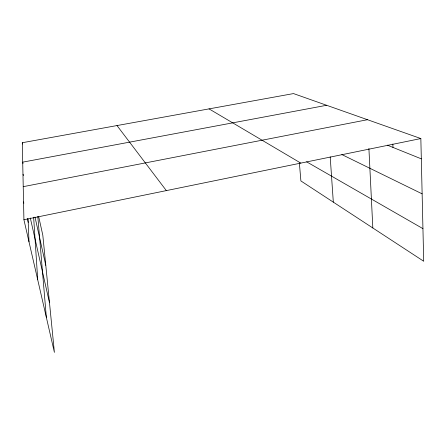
<?xml version="1.0" encoding="UTF-8"?>
<svg xmlns="http://www.w3.org/2000/svg" width="446" height="446" viewBox="0 0 446 446"><rect width="100%" height="100%" fill="white"/><g stroke="black" fill="none" stroke-linecap="round" stroke-linejoin="round"><path stroke-width="0.67" d="M38.64 216.416L42.816 235.237L54.406 352.418L23.922 219.739L420.846 138.555L423.7 261.25L300.894 180.937L299.372 162.924M23.225 186.668L367.487 119.712M326.645 105.284L22.707 162.143L23.014 163.498M23.922 219.739L22.3 142.72L293.501 93.582L420.846 138.555M387.295 145.134L421.319 158.854M341.82 154.556L422.133 193.848M306.608 161.814L422.942 228.642M209.051 108.885L300.81 163.108M116.991 125.56L166.347 190.609M23.543 201.882L23.85 203.203M27.317 218.445L28.226 222.42M30.317 218.01L49.495 302.795M23.097 174.224L23.398 175.557M34.994 217.057L45.787 265.32M22.3 142.72L22.59 144.03M37.815 216.449L46.351 317.374M330.196 156.853L333.318 202.138M33.634 217.219L37.72 279.804M368.903 148.446L372.828 227.978M28.087 218.969L29.001 241.844M392.848 144.041L392.976 147.425"/></g></svg>
